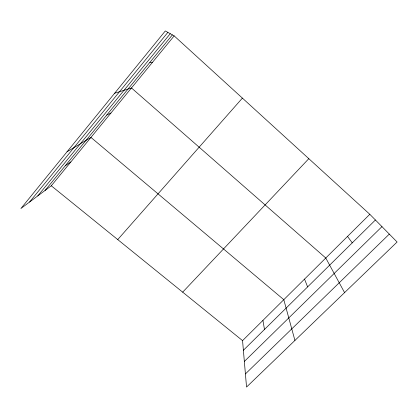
<?xml version="1.0" encoding="UTF-8"?>
<svg xmlns="http://www.w3.org/2000/svg" width="418" height="418" viewBox="0 0 418 418"><rect width="100%" height="100%" fill="white"/><g stroke="black" fill="none" stroke-linecap="round" stroke-linejoin="round"><path stroke-width="0.63" d="M29.579 202.03L167.864 32.369M37.761 195.911L170.251 33.701M45.05 190.462L172.362 34.882M51.294 185.791L174.16 35.885L369.81 214.293L397.1 242.006L246.542 387.058L242.56 340.628L51.294 185.791L20.9 208.519L165.309 30.942L174.16 35.885M117.74 239.582L242.393 98.11M182.682 292.156L308.813 158.673M242.56 340.628L369.81 214.293M243.391 350.268L375.421 219.993M244.347 361.46L381.968 226.64M245.418 373.927L389.315 234.096M65.276 165.742L70.867 161.912M67.042 151.781L90.946 137.407L283.801 299.685L294.925 340.445M106.768 115.039L110.948 113.006M114.647 93.235L131.471 87.968L325.774 258.016L344.573 292.616M149.9 62.334L152.533 62.272M347.525 236.416L352.249 242.858M304.539 279.099L307.611 286.9M262.932 320.402L264.484 329.457"/></g></svg>
